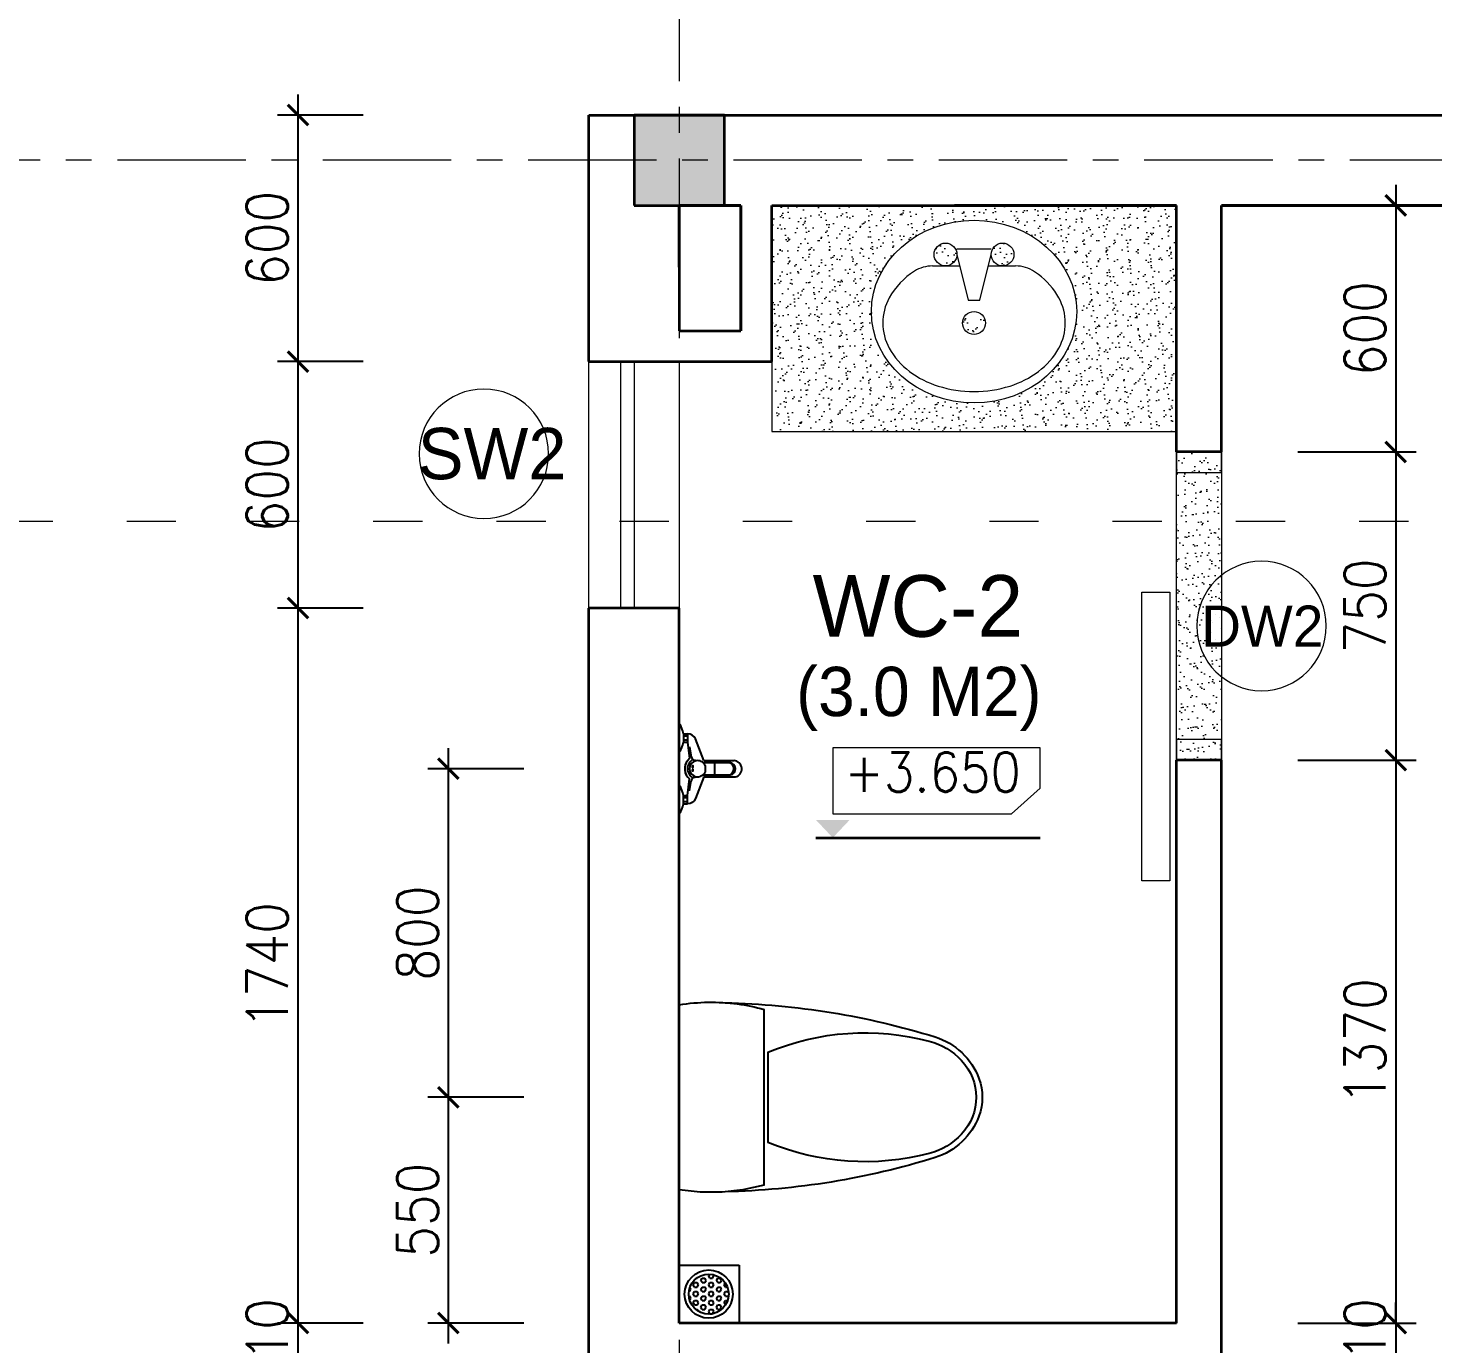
# Model space of a CAD drawing. Header units: millimetres. Extents: x -529782 to -142003, y -492574 to -273331.
# Drawn here: x -244510 to -241091, y -363692 to -360489 of the extents above; entities that cross this region are included whole.
import ezdxf

# ---------------------------------------------------------------- set-up
doc = ezdxf.new("R2010")
doc.units = ezdxf.units.MM
doc.header["$LTSCALE"] = 500
doc.header["$MEASUREMENT"] = 0
doc.header["$PDMODE"] = 3
doc.linetypes.add('ACAD_ISO03W100', pattern=[30, 12, -18])
doc.linetypes.add('CENTER', pattern=[2, 1.25, -0.25, 0.25, -0.25])
doc.layers.get('0').update_dxf_attribs({"linetype": 'CONTINUOUS', "lineweight": 13})
doc.layers.get('Defpoints').update_dxf_attribs({"color": 255, "linetype": 'CONTINUOUS', "lineweight": 13})
for name, color, linetype, lineweight in [('1.cat 30', 30, 'CONTINUOUS', 35), ('1.cot', 2, 'CONTINUOUS', 35), ('2.thay 145', 145, 'CONTINUOUS', 18), ('3.manh 08', 8, 'CONTINUOUS', 9), ('4.dim 08', 8, 'CONTINUOUS', 13), ('5.noi that 15', 15, 'CONTINUOUS', 9), ('7.tim 67', 67, 'CENTER', 9), ('8.vat lieu 08', 8, 'CONTINUOUS', 5), ('9.text \xad white', 7, 'CONTINUOUS', 15), ('CA.manh 08', 8, 'CONTINUOUS', 9), ('CA.thay 145', 145, 'CONTINUOUS', 18), ('noithat', 15, 'CONTINUOUS', 9)]:
    doc.layers.add(name, color=color, linetype=linetype, lineweight=lineweight)
doc.layers.add('Furniture', color=155, linetype='CONTINUOUS')
doc.layers.add('Interior', color=15, linetype='CONTINUOUS')
doc.styles.add('CA.JSC1', font='')
doc.styles.get("Standard").update_dxf_attribs({"font": 'txt.shx', "width": 0.9})
doc.styles.add('VnAvantH', font='')
doc.styles.get('CA.JSC1').set_extended_font_data('.VnAvantH')
doc.styles.get('VnAvantH').set_extended_font_data('.VnAvantH')
doc.dimstyles.new('CA 50', dxfattribs={"dimscale": 0, "dimtxt": 100, "dimasz": 50, "dimexe": 50, "dimexo": 0, "dimgap": 25, "dimtad": 1, "dimdec": 0, "dimzin": 0, "dimdsep": 46, "dimtxsty": 'Standard', "dimblk": 'ARCHTICK', "dimcen": 0.09, "dimdle": 50, "dimclrd": 256, "dimclre": 256, "dimclrt": 7, "dimadec": 0, "dimazin": 0, "dimtfac": 1, "dimtdec": 0, "dimtix": 1, "dimtmove": 2, "dimatfit": 3, "dimldrblk": 'DOT', "dimfxl": 1, "dimtolj": 1, "dimtzin": 0, "dimarcsym": 0})

# ---------------------------------------------------------------- blocks, each defined once
blk = doc.blocks.new('A$C748E2B85')
at = {"layer": 'Interior', "linetype": 'Continuous'}
for p, q in [((454.9078383371234, 729.4450964294374), (4.907838337123394, 729.4450964294374)), ((443.4428701847792, 523.0756696760654), (16.37280648946762, 523.0756696760654)), ((120.2002038061619, 513.6350480206311), (339.6154957935214, 513.6350480206311))]:
    blk.add_line(p, q, dxfattribs=at)
at = {"layer": 'Interior'}
for p, q in [((460.623056165874, 678.309802159667), (454.9078383371234, 729.4450964294374)), ((460.623056165874, 625.2653613947332), (460.623056165874, 678.309802159667)), ((455.0607122182846, 574.9670556634665), (460.623056165874, 625.2653613947332)), ((443.4428701847792, 523.0756696760654), (455.0607122182846, 574.9670556634665))]:
    blk.add_line(p, q, dxfattribs=at)
at = {"layer": 'Interior', "linetype": 'Continuous'}
for start, end in [(170.5376780025137, 187.7399460608841), (187.7399460608841, 195.8219819027273)]:
    blk.add_arc((470.6721695438027, 651.8177002482116), 472.1889783439482, start, end, dxfattribs=at)
at = {"layer": 'Interior'}
for centre, radius, start, end in [((1857.315027289093, 657.5956825204194), 1857.737852278393, 181.2223681000156, 197.2477400344126), ((-1397.499350614846, 657.5956825204194), 1857.737852278393, 342.7522599655873, 358.7776318999843), ((686.6743587851524, 277.5299879200757), 613.7088623028949, 157.3737438994382, 194.7785650620011), ((-226.8586591854692, 277.5299879200757), 613.7088623028949, 345.2214349379988, 22.62625610056185), ((242.327092282474, 156.1984405256808), 166.7070351506958, 197.2477400344126, 249.5476091976655), ((253.6172482296824, 163.284667480737), 165.8356054027062, 194.7785650620011, 226.85426446044), ((217.4885843843222, 156.1984405256808), 166.7070351506958, 290.4523908023345, 342.7522599655873), ((206.1984513700008, 163.284667480737), 165.8356054027062, 313.14573553956, 345.2214349379988), ((229.9078498035669, 137.9887551479042), 131.1654632825287, 226.85426446044, 313.14573553956), ((229.9078383371234, 122.8973074816167), 131.1654632825287, 249.5476091976655, 290.4523908023345)]:
    blk.add_arc(centre, radius, start, end, dxfattribs=at)
blk = doc.blocks.new('A$C1A9D127A')
at = {"layer": 'noithat', "color": 135, "linetype": 'Continuous'}
for p, q in [((49.99985728343017, 109.9998206971213), (-0.0001427165698260069, 109.9998206971213)), ((-0.0001427165698260069, 109.9998206971213), (-0.0001427165698260069, -0.000179302878677845)), ((49.99985728343017, -0.000179302878677845), (49.99985728343017, 109.9998206971213)), ((-0.0001427165698260069, -0.000179302878677845), (49.99985728343017, -0.000179302878677845))]:
    blk.add_line(p, q, dxfattribs=at)
blk = doc.blocks.new('sdfdggh')
at = {"layer": '7.tim 67', "ltscale": 0.5}
for p, q in [((110.0000000000582, 2894.499999999942), (110.0000000000582, -9823.000000000058)), ((12554.49999999994, -110), (-2632.000000000058, -110))]:
    blk.add_line(p, q, dxfattribs=at)
blk = doc.blocks.new('_ArchTick')
at = {"color": 1, "linetype": 'ByBlock', "const_width": 0.150000081}
blk.add_lwpolyline([(-0.5000002699998731, -0.5000002699998731), (0.5000002699998731, 0.5000002699998731)], dxfattribs=at)
blk = doc.blocks.new('*D436')
at = {"layer": '4.dim 08', "lineweight": -2, "transparency": 16777216}
for p, q in [((-243853.3120429614, -363640.9999999998), (-243853.3120429614, -363590.9999999998)), ((-243694.8120429614, -363640.9999999998), (-243903.3120429614, -363640.9999999998)), ((-243853.3120429614, -363750.9999999998), (-243853.3120429614, -363640.9999999998)), ((-243694.8120429614, -363750.9999999998), (-243903.3120429614, -363750.9999999998)), ((-243853.3120429614, -363750.9999999998), (-243853.3120429614, -363800.9999999998))]:
    blk.add_line(p, q, dxfattribs=at)
at = {"layer": 'Defpoints', "color": 0, "transparency": 16777216}
for p in [(-243853.3120429614, -363640.9999999998), (-243694.8120429614, -363640.9999999998), (-243694.8120429614, -363750.9999999998)]:
    blk.add_point(p, dxfattribs=at)
at = {"layer": '4.dim 08', "lineweight": -2, "transparency": 16777216, "xscale": 50, "yscale": 50, "zscale": 50}
for p, rotation in [((-243853.3120429614, -363640.9999999998), 270), ((-243853.3120429614, -363750.9999999998), 90)]:
    blk.add_blockref('_ArchTick', p, dxfattribs=dict(at, rotation=rotation))
at = {"layer": '4.dim 08', "color": 7, "transparency": 16777216, "insert": (-243928.3120429613, -363695.9999999999), "char_height": 100, "attachment_point": 5, "rotation": 90}
blk.add_mtext('\\A1;110', dxfattribs=at)
blk = doc.blocks.new('_DOT')
at = {"color": 1, "linetype": 'ByBlock'}
blk.add_line((-0.5, 0), (-1, 0), dxfattribs=at)
at = {"color": 1, "linetype": 'ByBlock', "const_width": 0.5}
blk.add_lwpolyline([(-0.25, 0, 1), (0.25, 0, 1)], format="xyb", close=True, dxfattribs=at)
blk = doc.blocks.new('*D437')
at = {"layer": '4.dim 08', "lineweight": -2, "transparency": 16777216}
for p, q in [((-243853.3120429614, -363690.9999999998), (-243853.3120429614, -361850.9999999998)), ((-243694.8120429614, -361900.9999999998), (-243903.3120429614, -361900.9999999998)), ((-243694.8120429614, -363640.9999999998), (-243903.3120429614, -363640.9999999998))]:
    blk.add_line(p, q, dxfattribs=at)
at = {"layer": 'Defpoints', "color": 0, "transparency": 16777216}
for p in [(-243853.3120429614, -361900.9999999998), (-243694.8120429614, -361900.9999999998), (-243694.8120429614, -363640.9999999998)]:
    blk.add_point(p, dxfattribs=at)
at = {"layer": '4.dim 08', "lineweight": -2, "transparency": 16777216, "xscale": 50, "yscale": 50, "zscale": 50}
for p, rotation in [((-243853.3120429614, -361900.9999999998), 90), ((-243853.3120429614, -363640.9999999998), 270)]:
    blk.add_blockref('_ArchTick', p, dxfattribs=dict(at, rotation=rotation))
at = {"layer": '4.dim 08', "color": 7, "transparency": 16777216, "insert": (-243928.3120429613, -362770.9999999999), "char_height": 100, "attachment_point": 5, "rotation": 90}
blk.add_mtext('\\A1;1740', dxfattribs=at)
blk = doc.blocks.new('*D438')
at = {"layer": '4.dim 08', "lineweight": -2, "transparency": 16777216}
for p, q in [((-243853.3120429614, -361950.9999999998), (-243853.3120429614, -361250.9999999998)), ((-243694.8120429614, -361300.9999999998), (-243903.3120429614, -361300.9999999998)), ((-243694.8120429614, -361900.9999999998), (-243903.3120429614, -361900.9999999998))]:
    blk.add_line(p, q, dxfattribs=at)
at = {"layer": 'Defpoints', "color": 0, "transparency": 16777216}
for p in [(-243853.3120429614, -361300.9999999998), (-243694.8120429614, -361300.9999999998), (-243694.8120429614, -361900.9999999998)]:
    blk.add_point(p, dxfattribs=at)
at = {"layer": '4.dim 08', "lineweight": -2, "transparency": 16777216, "xscale": 50, "yscale": 50, "zscale": 50}
for p, rotation in [((-243853.3120429614, -361300.9999999998), 90), ((-243853.3120429614, -361900.9999999998), 270)]:
    blk.add_blockref('_ArchTick', p, dxfattribs=dict(at, rotation=rotation))
at = {"layer": '4.dim 08', "color": 7, "transparency": 16777216, "insert": (-243928.3120429613, -361600.9999999999), "char_height": 100, "attachment_point": 5, "rotation": 90}
blk.add_mtext('\\A1;600', dxfattribs=at)
blk = doc.blocks.new('*D439')
at = {"layer": '4.dim 08', "lineweight": -2, "transparency": 16777216}
for p, q in [((-243853.3120429614, -361350.9999999998), (-243853.3120429614, -360650.9999999998)), ((-243694.8120429614, -360700.9999999998), (-243903.3120429614, -360700.9999999998)), ((-243694.8120429614, -361300.9999999998), (-243903.3120429614, -361300.9999999998))]:
    blk.add_line(p, q, dxfattribs=at)
at = {"layer": 'Defpoints', "color": 0, "transparency": 16777216}
for p in [(-243853.3120429614, -360700.9999999998), (-243694.8120429614, -360700.9999999998), (-243694.8120429614, -361300.9999999998)]:
    blk.add_point(p, dxfattribs=at)
at = {"layer": '4.dim 08', "lineweight": -2, "transparency": 16777216, "xscale": 50, "yscale": 50, "zscale": 50}
for p, rotation in [((-243853.3120429614, -360700.9999999998), 90), ((-243853.3120429614, -361300.9999999998), 270)]:
    blk.add_blockref('_ArchTick', p, dxfattribs=dict(at, rotation=rotation))
at = {"layer": '4.dim 08', "color": 7, "transparency": 16777216, "insert": (-243928.3120429613, -361000.9999999999), "char_height": 100, "attachment_point": 5, "rotation": 90}
blk.add_mtext('\\A1;600', dxfattribs=at)
blk = doc.blocks.new('*D440')
at = {"layer": '4.dim 08', "lineweight": -2, "transparency": 16777216}
for p, q in [((-241181, -360870.9999999999), (-241181, -361570.9999999998)), ((-241419.5, -360920.9999999999), (-241131, -360920.9999999999)), ((-241419.5, -361520.9999999998), (-241131, -361520.9999999998))]:
    blk.add_line(p, q, dxfattribs=at)
at = {"layer": 'Defpoints', "color": 0, "transparency": 16777216}
for p in [(-241419.5, -360920.9999999999), (-241419.5, -361520.9999999998), (-241181, -361520.9999999998)]:
    blk.add_point(p, dxfattribs=at)
at = {"layer": '4.dim 08', "lineweight": -2, "transparency": 16777216, "xscale": 50, "yscale": 50, "zscale": 50}
for p, rotation in [((-241181, -360920.9999999999), 90), ((-241181, -361520.9999999998), 270)]:
    blk.add_blockref('_ArchTick', p, dxfattribs=dict(at, rotation=rotation))
at = {"layer": '4.dim 08', "color": 7, "transparency": 16777216, "insert": (-241255.9999999999, -361220.9999999999), "char_height": 100, "attachment_point": 5, "rotation": 90}
blk.add_mtext('\\A1;600', dxfattribs=at)
blk = doc.blocks.new('*D441')
at = {"layer": '4.dim 08', "lineweight": -2, "transparency": 16777216}
for p, q in [((-241181, -361470.9999999998), (-241181, -362320.9999999998)), ((-241419.5, -361520.9999999998), (-241131, -361520.9999999998)), ((-241419.5, -362270.9999999998), (-241131, -362270.9999999998))]:
    blk.add_line(p, q, dxfattribs=at)
at = {"layer": 'Defpoints', "color": 0, "transparency": 16777216}
for p in [(-241419.5, -361520.9999999998), (-241419.5, -362270.9999999998), (-241181, -362270.9999999998)]:
    blk.add_point(p, dxfattribs=at)
at = {"layer": '4.dim 08', "lineweight": -2, "transparency": 16777216, "xscale": 50, "yscale": 50, "zscale": 50}
for p, rotation in [((-241181, -361520.9999999998), 90), ((-241181, -362270.9999999998), 270)]:
    blk.add_blockref('_ArchTick', p, dxfattribs=dict(at, rotation=rotation))
at = {"layer": '4.dim 08', "color": 7, "transparency": 16777216, "insert": (-241255.9999999999, -361895.9999999998), "char_height": 100, "attachment_point": 5, "rotation": 90}
blk.add_mtext('\\A1;750', dxfattribs=at)
blk = doc.blocks.new('*D442')
at = {"layer": '4.dim 08', "lineweight": -2, "transparency": 16777216}
for p, q in [((-241181, -362220.9999999998), (-241181, -363690.9999999998)), ((-241419.5, -362270.9999999998), (-241131, -362270.9999999998)), ((-241419.5, -363640.9999999998), (-241131, -363640.9999999998))]:
    blk.add_line(p, q, dxfattribs=at)
at = {"layer": 'Defpoints', "color": 0, "transparency": 16777216}
for p in [(-241419.5, -362270.9999999998), (-241419.5, -363640.9999999998), (-241181, -363640.9999999998)]:
    blk.add_point(p, dxfattribs=at)
at = {"layer": '4.dim 08', "lineweight": -2, "transparency": 16777216, "xscale": 50, "yscale": 50, "zscale": 50}
for p, rotation in [((-241181, -362270.9999999998), 90), ((-241181, -363640.9999999998), 270)]:
    blk.add_blockref('_ArchTick', p, dxfattribs=dict(at, rotation=rotation))
at = {"layer": '4.dim 08', "color": 7, "transparency": 16777216, "insert": (-241255.9999999999, -362955.9999999999), "char_height": 100, "attachment_point": 5, "rotation": 90}
blk.add_mtext('\\A1;1370', dxfattribs=at)
blk = doc.blocks.new('*D443')
at = {"layer": '4.dim 08', "lineweight": -2, "transparency": 16777216}
for p, q in [((-241181, -363640.9999999998), (-241181, -363590.9999999998)), ((-241419.5, -363640.9999999998), (-241131, -363640.9999999998)), ((-241181, -363640.9999999998), (-241181, -363750.9999999998)), ((-241419.5, -363750.9999999998), (-241131, -363750.9999999998)), ((-241181, -363750.9999999998), (-241181, -363800.9999999998))]:
    blk.add_line(p, q, dxfattribs=at)
at = {"layer": 'Defpoints', "color": 0, "transparency": 16777216}
for p in [(-241419.5, -363640.9999999998), (-241419.5, -363750.9999999998), (-241181, -363750.9999999998)]:
    blk.add_point(p, dxfattribs=at)
at = {"layer": '4.dim 08', "lineweight": -2, "transparency": 16777216, "xscale": 50, "yscale": 50, "zscale": 50}
for p, rotation in [((-241181, -363640.9999999998), 270), ((-241181, -363750.9999999998), 90)]:
    blk.add_blockref('_ArchTick', p, dxfattribs=dict(at, rotation=rotation))
at = {"layer": '4.dim 08', "color": 7, "transparency": 16777216, "insert": (-241255.9999999999, -363695.9999999999), "char_height": 100, "attachment_point": 5, "rotation": 90}
blk.add_mtext('\\A1;110', dxfattribs=at)
blk = doc.blocks.new('A$C4F894D79')
at = {"layer": 'noithat'}
for p, q in [((242.2402637004852, 435.7401064969599), (339.1364504694939, 435.7401064969599)), ((242.2402637004852, 419.5907420367002), (274.5389926210046, 290.3958263471723)), ((306.8377215415239, 290.3958263471723), (339.1364504694939, 419.5907420367002)), ((173.4940664246678, 387.2920131161809), (250.3149459287524, 387.2920131161809)), ((331.0617682337761, 387.2920131161809), (408.1046692058444, 387.2920131161809)), ((274.5389926210046, 290.3958263471723), (306.8377215415239, 290.3958263471723))]:
    blk.add_line(p, q, dxfattribs=at)
for centre in [(209.9415347799659, 419.5907420367002), (371.4351793900132, 419.5907420367002), (290.6883570849895, 225.7983685024083)]:
    blk.add_circle(centre, 32.29872892255662, dxfattribs=at)
for centre, radius, start, end in [((232.9384881556034, 196.217803709209), 208.265595459182, 122.2598079683541, 151.0887989992334), ((173.4940664246678, 290.3958263471723), 96.89618676766986, 90, 122.2598079683541), ((408.1046692058444, 290.3958263471723), 96.89618676766986, 56.09549007639636, 90), ((313.5024673640728, 149.6368352472782), 266.4918060370317, 53.13010218340126, 56.09549007639636), ((348.4382260069251, 196.217803709209), 208.265595459182, 28.91120100076662, 53.13010218340126), ((179.3781519606709, 225.7983685024083), 147.0796262590559, 151.0887989992334, 180), ((401.9985622018576, 225.7983685024083), 147.0796262590559, 0, 28.91120100076662), ((179.3781519606709, 225.7983685024083), 147.0796262590559, 180, 208.9112010007666), ((401.9985622018576, 225.7983685024083), 147.0796262590559, 331.0887989992334, 0), ((232.9384881556034, 255.3789332956076), 208.265595459182, 208.9112010007666, 233.1301021834012), ((348.4382260069251, 255.3789332956076), 208.265595459182, 306.8698978165987, 331.0887989992334), ((267.8742468059063, 301.9599017575383), 266.4918060370317, 233.1301021834012, 252.742060996397), ((313.5024673640728, 301.9599017575383), 266.4918060370317, 287.257939003603, 306.8698978165987), ((290.6883570849895, 375.3974571116269), 343.3914621439997, 252.742060996397, 270), ((290.6883570849895, 375.3974571116269), 343.3914621439997, 270, 287.257939003603)]:
    blk.add_arc(centre, radius, start, end, dxfattribs=at)
blk.add_ellipse((290.6883570849895, 258.0971533693373), major_axis=(-290.6885603030169, 5.339685868958306e-14), ratio=0.888888696429528, dxfattribs=at)
blk = doc.blocks.new('*D604')
at = {"layer": '4.dim 08', "lineweight": -2, "transparency": 16777216}
for p, q in [((-243487.3248451026, -363690.9999999998), (-243487.3248451026, -363041.4999999998)), ((-243303.7371116704, -363091.4999999998), (-243537.3248451026, -363091.4999999998)), ((-243303.7371116704, -363640.9999999998), (-243537.3248451026, -363640.9999999998))]:
    blk.add_line(p, q, dxfattribs=at)
at = {"layer": 'Defpoints', "color": 0, "transparency": 16777216}
for p in [(-243487.3248451026, -363091.4999999998), (-243303.7371116704, -363091.4999999998), (-243303.7371116704, -363640.9999999998)]:
    blk.add_point(p, dxfattribs=at)
at = {"layer": '4.dim 08', "lineweight": -2, "transparency": 16777216, "xscale": 50, "yscale": 50, "zscale": 50}
for p, rotation in [((-243487.3248451026, -363091.4999999998), 90), ((-243487.3248451026, -363640.9999999998), 270)]:
    blk.add_blockref('_ArchTick', p, dxfattribs=dict(at, rotation=rotation))
at = {"layer": '4.dim 08', "color": 7, "transparency": 16777216, "insert": (-243562.3248451026, -363366.2499999999), "char_height": 100, "attachment_point": 5, "rotation": 90}
blk.add_mtext('\\A1;550', dxfattribs=at)
blk = doc.blocks.new('A$C6AE226AE')
at = {"layer": 'Furniture'}
for p, q in [((1.615978544577956e-05, 140.9872102633672), (145.975153458261, 140.9872102633672)), ((1.615978544577956e-05, -1.302789314649999e-06), (1.615978544577956e-05, 140.9872102633672)), ((145.975153458261, 140.9872102633672), (145.975153458261, -1.302789314649999e-06)), ((42.09876542781421, 109.1411869896874), (43.42075988043507, 109.1411869896874)), ((43.42075851532718, 109.1411847465019), (44.36195536423838, 110.7713855087413)), ((52.79575851765912, 103.7285259715031), (55.92075851765912, 109.1411847451559)), ((55.9207611428792, 98.31586713990873), (52.7957611428792, 103.7285259135615)), ((55.92075988043507, 109.1411869896874), (62.17075988043507, 109.1411869896874)), ((65.29576114521115, 103.7285259149076), (62.17076114521115, 109.1411846885603)), ((62.17075851999471, 98.3158671965025), (65.2957585199947, 103.7285259701553)), ((71.5457585199947, 114.5538435174608), (74.15947862416215, 119.0809395346432)), ((74.67076114754309, 109.1411846899073), (71.54576114754309, 114.55384346356)), ((74.67075988043507, 109.1411869896874), (80.92075988043507, 109.1411869896874)), ((80.92075852232665, 109.1411847424611), (84.04575852232665, 114.5538435161138)), ((84.04576114987867, 114.5538434649079), (82.04330597353692, 118.0221975702098)), ((90.2957585246586, 103.7285259674609), (93.4207585246586, 109.1411847411136)), ((93.42076114987867, 98.31586714394962), (90.29576114987867, 103.7285259176024)), ((93.42075988043507, 109.1411869896874), (99.67075988043507, 109.1411869896874)), ((102.7957611522106, 103.7285259189498), (99.67076115221062, 109.1411846926026)), ((99.67075852699782, 98.3158671924607), (102.7957585269978, 103.7285259661135)), ((23.3981182137577, 76.66523433968723), (24.67075988043507, 76.66523433968723)), ((24.67075851532718, 76.66523210458536), (27.79575851532718, 82.07789087823812)), ((27.79576113587609, 82.07789081490637), (25.53731545888877, 85.98963347357949)), ((34.04575851532718, 92.90320842554365), (37.17075851532718, 98.31586719919642)), ((37.17076113821167, 87.49054958990791), (34.04576113821167, 92.90320836356068)), ((34.04575851765912, 71.25257332958654), (37.17075851765912, 76.6652321032393)), ((37.17076113587609, 65.83991449394807), (34.04576113587609, 71.25257326760084)), ((37.17075988043507, 98.31586943968796), (43.42075988043507, 98.31586943968796)), ((37.17075988043507, 87.4905518896885), (43.42075988043507, 87.4905518896885)), ((37.17075988043507, 76.66523433968723), (43.42075988043507, 76.66523433968723)), ((46.54576114054362, 92.90320836490855), (43.42076114054362, 98.31586713856132)), ((43.42075851765912, 87.49054965054484), (46.54575851765912, 92.9032084241976)), ((46.54576113821167, 71.25257326894962), (43.42076113821167, 76.66523204260238)), ((43.42075851999471, 65.8399145545859), (46.54575851999471, 71.25257332823867)), ((52.79575851999471, 82.0778908755442), (55.92075851999471, 87.49054964919696)), ((55.92076114054362, 76.66523204395025), (52.79576114054362, 82.07789081760302)), ((55.92075988043507, 98.31586943968796), (62.17075988043507, 98.31586943968796)), ((55.92075988043507, 87.4905518896885), (62.17075988043507, 87.4905518896885)), ((55.92075988043507, 76.66523433968723), (62.17075988043507, 76.66523433968723)), ((65.2957611428792, 82.07789081895044), (62.1707611428792, 87.4905495926032)), ((62.17075852232665, 76.66523210054447), (65.29575852232665, 82.07789087419724)), ((71.54575852232665, 92.90320842150277), (74.67075852232665, 98.31586719515553)), ((74.67076114521115, 87.49054959394925), (71.54576114521115, 92.90320836760202)), ((71.5457585246586, 71.25257332554429), (74.6707585246586, 76.66523209919706)), ((74.6707611428792, 65.83991449799214), (71.5457611428792, 71.2525732716449)), ((74.67075988043507, 98.31586943968796), (80.92075988043507, 98.31586943968796)), ((74.67075988043507, 87.4905518896885), (80.92075988043507, 87.4905518896885)), ((74.67075988043507, 76.66523433968723), (80.92075988043507, 76.66523433968723)), ((84.04576114754309, 92.90320836894898), (80.92076114754309, 98.31586714260175)), ((80.9207585246586, 87.49054964650259), (84.0457585246586, 92.90320842015535)), ((84.04576114521115, 71.25257327299096), (80.92076114521115, 76.66523204664372)), ((80.92075852699782, 65.83991455054411), (84.04575852699782, 71.25257332419687)), ((90.29575852699782, 82.0778908715024), (93.42075852699782, 87.49054964515517)), ((93.42076114754309, 76.66523204799068), (90.29576114754309, 82.07789082164345)), ((93.42075988043507, 98.31586943968796), (99.67075988043507, 98.31586943968796)), ((93.42075988043507, 87.4905518896885), (99.67075988043507, 87.4905518896885)), ((93.42075988043507, 76.66523433968723), (99.67075988043507, 76.66523433968723)), ((102.7957611498787, 82.07789082299132), (99.67076114987867, 87.49054959664409)), ((99.67075852932612, 76.66523209650359), (102.7957585293261, 82.07789087015635)), ((109.0457585293261, 92.90320841746188), (111.8901073950983, 97.82976516742883)), ((112.1707611522106, 87.4905495979915), (109.0457611522106, 92.90320837164427)), ((109.0457585316617, 71.2525733215025), (112.1707585316617, 76.66523209515526)), ((112.1707611498787, 65.83991450203303), (109.0457611498787, 71.25257327568579)), ((112.1707598804351, 87.4905518896885), (117.2287820203601, 87.4905518896885)), ((112.1707598804351, 76.66523433968723), (118.4207598804351, 76.66523433968723)), ((120.1930389306581, 73.59555689329136), (118.4207611522106, 76.66523205068597)), ((118.4207585339936, 65.83991454650277), (120.2694843120116, 69.04200152329076)), ((23.23027777109382, 65.83991678968778), (24.67075988043507, 65.83991678968778)), ((27.79576113354415, 60.42725571894925), (24.67076113354415, 65.83991449260202)), ((25.22604842218789, 55.97638733620079), (27.79575851765912, 60.42725578228101)), ((34.04575851999471, 49.60193823362761), (37.17075851999471, 55.01459700728037)), ((37.17076113354415, 44.18927939799096), (34.04576113354415, 49.60193817164372)), ((37.17075988043507, 65.83991678968778), (43.42075988043507, 65.83991678968778)), ((37.17075988043507, 55.01459923968832), (43.42075988043507, 55.01459923968832)), ((37.17075988043507, 44.18928168968887), (43.42075988043507, 44.18928168968887)), ((46.54576113587609, 49.60193817298978), (43.42076113587609, 55.01459694664254)), ((43.42075852232665, 44.18927945862788), (46.54575852232665, 49.60193823228065)), ((52.79575852232665, 60.42725577958618), (55.92075852232665, 65.83991455323894)), ((55.92076113821167, 55.01459694799132), (52.79576113821167, 60.42725572164409)), ((52.79575852465859, 38.7766206836277), (55.92075852465859, 44.18927945728046)), ((55.92076113587609, 33.36396185203148), (52.79576113587609, 38.77662062568425)), ((55.92075988043507, 65.83991678968778), (62.17075988043507, 65.83991678968778)), ((55.92075988043507, 55.01459923968832), (62.17075988043507, 55.01459923968832)), ((55.92075988043507, 44.18928168968887), (62.17075988043507, 44.18928168968887)), ((65.29576114054362, 60.42725572299196), (62.17076114054362, 65.83991449664472)), ((62.17075852465859, 55.01459700458599), (65.2957585246586, 60.42725577823876)), ((65.29576113821167, 38.77662062703303), (62.17076113821167, 44.18927940068579)), ((62.17075852699782, 33.36396190862752), (65.29575852699782, 38.77662068228028)), ((71.54575852699782, 49.60193822958581), (74.67075852699782, 55.01459700323858)), ((74.67076114054362, 44.18927940203366), (71.54576114054362, 49.60193817568643)), ((74.67075988043507, 65.83991678968778), (80.92075988043507, 65.83991678968778)), ((74.67075988043507, 55.01459923968832), (80.92075988043507, 55.01459923968832)), ((74.67075988043507, 44.18928168968887), (80.92075988043507, 44.18928168968887)), ((84.0457611428792, 49.60193817703384), (80.9207611428792, 55.01459695068661)), ((80.92075852932612, 44.18927945458699), (84.04575852932612, 49.60193822823976)), ((90.29575852932612, 60.42725577554529), (93.42075852932612, 65.83991454919806)), ((93.42076114521115, 55.01459695203266), (90.29576114521115, 60.42725572568543)), ((90.2957585316617, 38.7766206795859), (93.4207585316617, 44.18927945323867)), ((93.4207611428792, 33.36396185607555), (90.2957611428792, 38.77662062972831)), ((93.42075988043507, 65.83991678968778), (99.67075988043507, 65.83991678968778)), ((93.42075988043507, 55.01459923968832), (99.67075988043507, 55.01459923968832)), ((93.42075988043507, 44.18928168968887), (99.67075988043507, 44.18928168968887)), ((102.7957611475431, 60.42725572703239), (99.67076114754309, 65.83991450068515)), ((99.6707585316617, 55.0145970005442), (102.7957585316617, 60.42725577419696)), ((102.7957611452111, 38.77662063107437), (99.67076114521115, 44.18927940472713)), ((99.67075853399365, 33.36396190458618), (102.7957585339936, 38.77662067823894)), ((109.0457585339936, 49.60193822554447), (112.1707585339936, 55.01459699919724)), ((112.1707611475431, 44.18927940607409), (109.0457611475431, 49.60193817972686)), ((112.1707598804351, 65.83991678968778), (118.4207598804351, 65.83991678968778)), ((112.1707598804351, 55.01459923968832), (117.7596429592559, 55.01459923968832)), ((112.1707598804351, 44.18928168968887), (112.5594892210393, 44.18928168968887)), ((40.23575319396332, 33.3639641396876), (43.42075988043507, 33.3639641396876)), ((45.75098978014285, 29.32788744152094), (43.42076113354415, 33.36396185068543)), ((55.92075988043507, 33.3639641396876), (62.17075988043507, 33.3639641396876)), ((71.54575852932612, 27.9513031336287), (74.67075852932612, 33.36396190728146)), ((74.67076113821167, 22.53864430607473), (71.54576113821167, 27.9513030797275)), ((74.67075988043507, 33.3639641396876), (80.92075988043507, 33.3639641396876)), ((74.67075988043507, 22.53864658968814), (79.74245503910424, 22.53864658968814)), ((84.04576114054362, 27.95130308107537), (80.92076114054362, 33.36396185472813)), ((81.05990575484611, 22.77965441891502), (84.0457585316617, 27.95130313228037)), ((93.42075988043507, 33.3639641396876), (99.67075988043507, 33.3639641396876)), ((145.975153458261, -1.302789314649999e-06), (1.615978544577956e-05, -1.302789314649999e-06))]:
    blk.add_line(p, q, dxfattribs=at)
for radius in [58.63567904508899, 48.64260077431322]:
    blk.add_circle((71.64883454011579, 70.5031742878491), radius, dxfattribs=at)
blk = doc.blocks.new('A$C74453D6C')
at = {"layer": 'Furniture'}
for p, q in [((90.00004055414684, 59.99998792131373), (90.00004055414684, 133.3727891468952)), ((95.00004055414684, 57.55009246669215), (95.00004055413956, 122.520982168644)), ((125.0000405541468, 57.55009246669943), (125.0000405541468, 124.236653910637)), ((130.0000405541468, 59.99998792131373), (130.0000405541468, 136.5645039243973)), ((95.11470012660357, 86.01529364433372), (125.122548461306, 86.01529364433372)), ((101.9408958789099, 62.71628759763553), (118.0591852293765, 62.71628759763553)), ((25.00004055414684, 19.99998792131373), (45.00004055414684, 19.99998792131373)), ((25.00004055414684, 9.999987921313732), (25.00004055414684, 19.99998792131373)), ((25.00004055414684, 9.999987921313732), (45.00004055414684, 9.999987921313732)), ((30.00004055414684, 9.999987921313732), (30.00004055414684, 19.99998792131373)), ((40.00004055414684, 9.999987921321008), (40.00004055415411, 19.99998792131373)), ((45.00004055415411, 19.99998792131373), (85.2706697194335, 25.17879571032245)), ((45.00004055414684, 9.999987921313732), (45.00004055415411, 19.99998792131373)), ((175.0000405541396, 19.99998792131373), (134.7294113888602, 25.17879571032245)), ((195.0000405541468, 19.99998792131373), (175.0000405541468, 19.99998792131373)), ((175.0000405541468, 9.999987921313732), (175.0000405541396, 19.99998792131373)), ((195.0000405541468, 9.999987921313732), (175.0000405541468, 9.999987921313732)), ((180.0000405541468, 9.999987921321008), (180.0000405541396, 19.99998792131373)), ((190.0000405541468, 9.999987921313732), (190.0000405541468, 19.99998792131373)), ((195.0000405541468, 9.999987921313732), (195.0000405541468, 19.99998792131373)), ((4.055413592141122e-05, -1.207867899211124e-05), (220.0000405541359, -1.207867899211124e-05))]:
    blk.add_line(p, q, dxfattribs=at)
for points in [[(90.00004055414684, 59.99998792131373), (37.30134187035947, 39.29688557474583, 0.3252642360319261), (25.00004055414684, 19.99998792131373, -1.548050645562933)], [(56.5251327026017, 25.24673331608938), (76.8877200070965, 28.10110671093571, 0.2006331427512579), (88.31913278787033, 34.88027260484523), (90.10549242389607, 43.08674152079038)], [(163.474948405692, 25.24673331608938), (143.1123611011972, 28.10110671093571, -0.2006331427512579), (131.6809483204233, 34.88027260484523), (129.8945886843976, 43.08674152079038)], [(130.0000405541468, 59.99998792131373), (182.6987392379342, 39.29688557474583, -0.3252642360319261), (195.0000405541468, 19.99998792131373, 1.548050645562933)]]:
    blk.add_lwpolyline(points, format="xyb", dxfattribs=at)
for points in [[(102.6087625633481, 31.31236402360082), (105.8239188685511, 31.31236402360082), (105.8239188685511, 34.16673741844716), (102.6087625633481, 34.16673741844716)], [(111.8968763975972, 31.31236402360082), (115.1120327028002, 31.31236402360082), (115.1120327028002, 34.16673741844716), (111.8968763975972, 34.16673741844716)]]:
    blk.add_lwpolyline(points, close=True, dxfattribs=at)
for centre, radius, start, end in [((110.2635287735393, 131.6664940844057), 20.33520094954251, 13.93751671155681, 175.1867409463144), ((110.1156574555644, 121.3571568103944), 15.1603550016278, 10.94904892019507, 175.5972039167274), ((110.443214400846, 115.6295411371539), 16.91104899025838, 30.59483760564591, 155.9514152310126), ((110.0000405541359, 44.64304854050715), 19.78867814970727, 114.0328522402732, 65.96714775972676), ((33.30998220064066, -47.02486619494448), 57.62715607375797, 98.29106195623102, 125.3117570166111), ((36.69009890763118, -47.02486619494448), 57.62715607375797, 54.68824298338892, 81.70893804376897), ((110.0000405541359, 44.27243831817032), 31.24274267596707, 217.6718688675373, 309.0224938748531), ((110.0000405541359, 44.64304854050715), 24.78867814970727, 205.4382988911245, 334.561701109831), ((110.0000405541359, 44.27243831817032), 31.24274267596707, 230.977506125147, 322.3281311324627), ((183.3099822006407, -47.02486619494448), 57.62715607375797, 98.29106195623102, 125.3117570166111), ((186.6900989076312, -47.02486619494448), 57.62715607375797, 54.68824298338892, 81.70893804376897)]:
    blk.add_arc(centre, radius, start, end, dxfattribs=at)
blk = doc.blocks.new('*D605')
at = {"layer": '4.dim 08', "lineweight": -2, "transparency": 16777216}
for p, q in [((-243487.3248451026, -363141.4999999998), (-243487.3248451026, -362241.9999999998)), ((-243303.7371116704, -362291.9999999998), (-243537.3248451026, -362291.9999999998)), ((-243303.7371116704, -363091.4999999998), (-243537.3248451026, -363091.4999999998))]:
    blk.add_line(p, q, dxfattribs=at)
at = {"layer": 'Defpoints', "color": 0, "transparency": 16777216}
for p in [(-243487.3248451026, -362291.9999999998), (-243303.7371116704, -362291.9999999998), (-243303.7371116704, -363091.4999999998)]:
    blk.add_point(p, dxfattribs=at)
at = {"layer": '4.dim 08', "lineweight": -2, "transparency": 16777216, "xscale": 50, "yscale": 50, "zscale": 50}
for p, rotation in [((-243487.3248451026, -362291.9999999998), 90), ((-243487.3248451026, -363091.4999999998), 270)]:
    blk.add_blockref('_ArchTick', p, dxfattribs=dict(at, rotation=rotation))
at = {"layer": '4.dim 08', "color": 7, "transparency": 16777216, "insert": (-243562.3248451026, -362691.7499999999), "char_height": 100, "attachment_point": 5, "rotation": 90}
blk.add_mtext('\\A1;800', dxfattribs=at)
blk = doc.blocks.new('ki hieu cost')
at = {"layer": '1.cat 30'}
blk.add_line((-119312.6479903211, -196389.5266377838), (-118175.9534743076, -196389.5266377837), dxfattribs=at)
at = {"layer": '3.manh 08'}
blk.add_lwpolyline([(-119227.225577535, -195933.8747298737), (-119227.225577535, -196268.1983629046), (-118320.4604987512, -196268.1983629046), (-118175.9534743076, -196138.8011558482), (-118175.9534743076, -195933.8747298737)], close=True, dxfattribs=at)
blk.add_solid([(-119312.6479903211, -196299.0221607631), (-119141.803164749, -196299.0221607631), (-119227.225577535, -196389.5266377839)], dxfattribs=at)

msp = doc.modelspace()

# ---------------------------------------------------------------- hatches: boundary and pattern name
at = {"layer": '1.cot'}
msp.add_hatch(color=256, dxfattribs=at).paths.add_polyline_path([(-242815.135812065, -360700.9999999998), (-243035.135812065, -360700.9999999998), (-243035.135812065, -360920.9999999998), (-242815.135812065, -360920.9999999998)])
at = {"layer": '8.vat lieu 08'}
h = msp.add_hatch(dxfattribs=at)
h.set_pattern_fill('AR-SAND', color=256, scale=20, angle=90, style=0)
h.set_pattern_definition([(127.5, (0, 0), (-38.53647538026317, -1.259867162192161), [0, -30.4, 0, -34, 0, -32.5]), (97.50000000000001, (0, 0), (-56.4429213045948, 35.39553410535454), [0, -16.4, 0, -27.4, 0, -10.5]), (57.49999999999999, (-1.506315562951245e-15, -24.6), (-0.1131810707392861, 62.2828372350299), [0, -10, 0, -36, 0, -47]), (47.5, (-1.506315562951245e-15, -24.6), (-17.55351129868498, 60.12253209144586), [0, -5, 0, -23.6, 0, -27])])
h.paths.add_polyline_path([(-241715.135812065, -360920.9999999998), (-242700.135812065, -360920.9999999998), (-242700.135812065, -361470.9999999998), (-241715.135812065, -361470.9999999998)])
edge = h.paths.add_edge_path(flags=16)
edge.add_ellipse((-242207.635812065, -361179.3897754198), major_axis=(-250.0000000168511, 3.234954856620347e-12), ratio=0.8888886964294748, start_angle=0, end_angle=360)
h.paths.add_polyline_path([(-242050.6331710558, -361325.1178100427, -0.08572206654637099), (-242120.1253081986, -361360.570948576, -0.07535103017401021), (-242207.635812065, -361373.8342679906, -0.0753510301739036), (-242295.1463159313, -361360.570948576, -0.08572204535441781), (-242364.6384376368, -361325.1178216034, -0.000461484989859343), (-242364.9029444854, -361324.9194412834, 0.08584387585893943), (-242295.3561822627, -361360.5057515033, 0.07553812096035509), (-242207.635812065, -361373.8342679906, 0.07553812058879594), (-242119.9154422841, -361360.5057516329, 0.08584385471366865), (-242050.36869538, -361324.9194531027, -0.0004614306025190537)], flags=0)
h.paths.add_polyline_path([(-242050.3686952674, -361089.4157496083, 0.0003606121872104157), (-242050.6331711684, -361089.2173924994, -0.0004614309953658721)], flags=0)
h.paths.add_polyline_path([(-242060.1704142776, -361082.4480140223, 0.1490250675690551), (-242106.6546176156, -361068.2787124141), (-242172.9135898407, -361068.2787124141), (-242193.7469231792, -361151.6120457541), (-242221.5247009572, -361151.6120457542), (-242242.3580342911, -361068.2787124141), (-242308.4260620717, -361068.2787124141, 0.1340839105686908), (-242350.7805274513, -361079.8447571903, -0.1340839105682464), (-242308.4260620718, -361068.2787124141), (-242277.080256513, -361068.2787124141, -0.4142135623548981), (-242304.8580342926, -361040.5009346362, -1), (-242249.3024787334, -361040.5009346431), (-242221.5247009572, -361151.6120457541), (-242193.7469231793, -361151.6120457542), (-242165.9691453968, -361040.5009346431, -1), (-242110.4135898375, -361040.5009346362, -0.4142135623548981), (-242138.1913676171, -361068.2787124141), (-242106.6546176156, -361068.2787124141, -0.1490250675690551)], flags=0)
h.paths.add_polyline_path([(-242235.4135898447, -361207.1676013132, -1), (-242179.8580342854, -361207.1676013132, -1)], flags=0)
h = msp.add_hatch(dxfattribs=at)
h.set_pattern_fill('AR-SAND', color=256, scale=20, style=0)
h.set_pattern_definition([(37.50000000000001, (0, -50), (-1.259867162192163, 38.53647538026317), [0, -30.4, 0, -34, 0, -32.5]), (7.499999999999999, (0, -50), (35.39553410535454, 56.4429213045948), [0, -16.4, 0, -27.4, 0, -10.5]), (327.5, (-24.6, -50), (62.2828372350299, 0.11318107073929), [0, -10, 0, -36, 0, -47]), (317.5, (-24.6, -50), (60.12253209144586, 17.55351129868498), [0, -5, 0, -23.6, 0, -27])])
h.paths.add_polyline_path([(-241605.1358120434, -361520.9999999998), (-241715.1358120434, -361520.9999999998), (-241715.1358120448, -361570.9999999998), (-241605.1358120449, -361570.9999999998)])
h.paths.add_polyline_path([(-241605.1358120448, -361570.9999999998), (-241715.1358120448, -361570.9999999998), (-241715.1358120636, -362220.9999999998), (-241605.1358120636, -362220.9999999998)])
h.paths.add_polyline_path([(-241605.1358120636, -362220.9999999998), (-241715.1358120636, -362220.9999999998), (-241715.135812065, -362270.9999999998), (-241605.135812065, -362270.9999999998)])

# ---------------------------------------------------------------- linework, layer by layer
at = {"layer": '1.cat 30'}
for p, q in [((-243145.135812065, -361300.9999999998), (-243145.135812065, -360700.9999999998)), ((-243145.135812065, -360700.9999999998), (-238135.135812065, -360700.9999999998)), ((-243035.135812065, -360700.9999999998), (-238135.135812065, -360700.9999999998)), ((-242925.135812065, -361070.9999999998), (-242925.135812065, -360920.9999999998)), ((-242775.135812065, -360920.9999999998), (-242925.135812065, -360920.9999999998)), ((-242925.135812065, -360920.9999999998), (-242925.135812065, -361225.9999999998)), ((-242775.135812065, -360920.9999999998), (-242925.135812065, -360920.9999999998)), ((-242815.135812065, -360920.9999999998), (-242775.1358120651, -360920.9999999998)), ((-242775.135812065, -360920.9999999998), (-242815.135812065, -360920.9999999998)), ((-242775.135812065, -361225.9999999998), (-242775.135812065, -360920.9999999998)), ((-242775.135812065, -360920.9999999998), (-242775.135812065, -361225.9999999998)), ((-242700.135812065, -361300.9999999998), (-242700.135812065, -360920.9999999998)), ((-242700.135812065, -360920.9999999999), (-241715.135812065, -360920.9999999998)), ((-241715.135812065, -360920.9999999998), (-242255.135812065, -360920.9999999998)), ((-241715.1358120434, -361520.9999999998), (-241715.135812065, -360920.9999999998)), ((-241605.1358120434, -361520.9999999998), (-241605.135812065, -360920.9999999998)), ((-241605.1358120652, -360920.9999999999), (-238025.135812065, -360920.9999999999)), ((-238025.135812065, -360920.9999999998), (-241605.135812065, -360920.9999999998)), ((-242925.135812065, -361225.9999999998), (-242775.135812065, -361225.9999999998)), ((-243145.135812065, -361300.9999999998), (-242700.135812065, -361300.9999999998)), ((-241605.1358120434, -361520.9999999998), (-241715.1358120434, -361520.9999999998)), ((-243145.1358120651, -363860.9999999998), (-243145.135812065, -361900.9999999998)), ((-242925.135812065, -361900.9999999998), (-243145.135812065, -361900.9999999998)), ((-242925.135812065, -363640.9999999998), (-242925.135812065, -361900.9999999998)), ((-241715.135812065, -363640.9999999999), (-241715.135812065, -362270.9999999998)), ((-241605.135812065, -362270.9999999998), (-241715.135812065, -362270.9999999998)), ((-241605.135812065, -363860.9999999999), (-241605.135812065, -362270.9999999998)), ((-241715.135812065, -363640.9999999998), (-242925.135812065, -363640.9999999998)), ((-242815.1358120651, -363640.9999999998), (-242925.135812065, -363640.9999999998))]:
    msp.add_line(p, q, dxfattribs=at)
at = {"layer": '1.cot'}
msp.add_lwpolyline([(-243035.135812065, -360920.9999999998), (-242815.135812065, -360920.9999999998), (-242815.135812065, -360700.9999999998), (-243035.135812065, -360700.9999999998)], close=True, dxfattribs=at)
at = {"layer": '2.thay 145', "color": 1, "linetype": 'ACAD_ISO03W100', "ltscale": 0.02}
msp.add_lwpolyline([(-245770.3600129168, -361689.1468430932), (-236750.0210327781, -361689.1468430932), (-236750.0210327781, -362663.9849176791), (-230154.2213521809, -362663.9849176791)], dxfattribs=at)
at = {"layer": '3.manh 08'}
for points in [[(-243243.3338778199, -361525.4027031164, -3898660.642287513), (-243243.3338778198, -361525.4025415225, 1.154242490888426e-06), (-243243.3338778196, -361525.4026223194, 1.154242490888426e-06)], [(-241350.1892589069, -361944.5407441358, -3898660.642287513), (-241350.1892589068, -361944.5405825418, 1.154242490888426e-06), (-241350.1892589066, -361944.5406633388, 1.154242490888426e-06)]]:
    msp.add_lwpolyline(points, format="xyb", dxfattribs=at)
at = {"layer": '8.vat lieu 08', "color": 250}
msp.add_lwpolyline([(-243067.1358120652, -361300.9999999998), (-243035.135812065, -361300.9999999998), (-243035.135812065, -361900.9999999998), (-243067.1358120652, -361900.9999999998)], close=True, dxfattribs=at)
at = {"layer": 'CA.manh 08', "color": 250}
msp.add_lwpolyline([(-241715.1358120434, -361520.9999999998), (-241605.1358120434, -361520.9999999998), (-241605.135812065, -362270.9999999998), (-241715.135812065, -362270.9999999998)], close=True, dxfattribs=at)
at = {"layer": 'CA.thay 145'}
for points in [[(-241715.135812065, -361470.9999999998), (-241715.135812065, -360920.9999999998), (-242700.135812065, -360920.9999999998), (-242700.135812065, -361470.9999999998)], [(-243145.135812065, -361300.9999999998), (-242925.135812065, -361300.9999999998), (-242925.135812065, -361900.9999999998), (-243145.135812065, -361900.9999999998)]]:
    msp.add_lwpolyline(points, close=True, dxfattribs=at)
at = {"layer": 'noithat'}
msp.add_lwpolyline([(-241730.6358120652, -362564.4999999999), (-241799.1358120652, -362564.4999999999), (-241799.1358120652, -361861.9999999999), (-241730.6358120652, -361861.9999999999)], close=True, dxfattribs=at)

# ---------------------------------------------------------------- block references
at = {"layer": '2.thay 145', "xscale": 0.4799999999813735, "yscale": 0.4799999999813735, "zscale": 0.4800000000000001}
msp.add_blockref('ki hieu cost', (-185322.393360486, -268192.9840581067), dxfattribs=at)
at = {"layer": '4.dim 08', "color": 251}
msp.add_blockref('sdfdggh', (-243035.1358120651, -360700.9999999998), dxfattribs=at)
at = {"layer": '5.noi that 15', "xscale": -1, "rotation": 90}
msp.add_blockref('A$C748E2B85', (-242195.6907156356, -362861.5921616626), dxfattribs=at)
at = {"layer": '7.tim 67', "color": 251}
msp.add_blockref('sdfdggh', (-243035.1358120651, -360700.9999999998), dxfattribs=at)
at = {"layer": 'noithat', "xscale": 0.8600269641028717, "yscale": 0.8600269641028717, "zscale": 0.8600269640458783}
msp.add_blockref('A$C4F894D79', (-242457.6356373089, -361401.3602866757), dxfattribs=at)
at = {"layer": 'noithat', "rotation": 270}
for p in [(-241715.1356327405, -361521.0001427163), (-241715.1356327622, -362221.0001427163)]:
    msp.add_blockref('A$C1A9D127A', p, dxfattribs=at)
at = {"layer": 'noithat', "color": 251, "rotation": 270}
msp.add_blockref('A$C74453D6C', (-242925.1357999864, -362181.9999594457), dxfattribs=at)
at = {"layer": 'noithat', "color": 251}
msp.add_blockref('A$C6AE226AE', (-242925.1358282248, -363640.999998697), dxfattribs=at)

# ---------------------------------------------------------------- texts
at = {"layer": '9.text \xad white'}
for s, height, style, p in [('sw2', 124.999999999455, 'VnAvantH', (-243561.8947691941, -361587.4558395804)), ('wc-2', 150, 'CA.JSC1', (-242600.427454474, -361970.8653968253)), ('dw2', 99.99999999956404, 'VnAvantH', (-241654.4924061509, -361994.8851013411)), ('(3.0 M2)', 120, 'CA.JSC1', (-242640.756681089, -362163.9105889473))]:
    msp.add_text(s, height=height, dxfattribs=dict(at, style=style)).set_placement(p)
at = {"layer": '9.text \xad white', "lineweight": 100, "insert": (-242523.1348893286, -362252.0688520969), "char_height": 96, "width": 437.52, "attachment_point": 1}
msp.add_mtext('+3.650', dxfattribs=at)

# ---------------------------------------------------------------- dimensions: what is measured, and where the dimension line sits
at = {"layer": '4.dim 08'}
for base, p1, p2, picture, middle in [((-243853.3120429614, -360700.9999999998), (-243694.8120429614, -361300.9999999998), (-243694.8120429614, -360700.9999999998), '*D439', (-243928.3120429613, -361000.9999999999)), ((-241181, -361520.9999999998), (-241419.5, -360920.9999999999), (-241419.5, -361520.9999999998), '*D440', (-241255.9999999999, -361220.9999999999)), ((-243853.3120429614, -361300.9999999998), (-243694.8120429614, -361900.9999999998), (-243694.8120429614, -361300.9999999998), '*D438', (-243928.3120429613, -361600.9999999999)), ((-241181, -362270.9999999998), (-241419.5, -361520.9999999998), (-241419.5, -362270.9999999998), '*D441', (-241255.9999999999, -361895.9999999998)), ((-243853.3120429614, -361900.9999999998), (-243694.8120429614, -363640.9999999998), (-243694.8120429614, -361900.9999999998), '*D437', (-243928.3120429613, -362770.9999999999)), ((-241181, -363640.9999999998), (-241419.5, -362270.9999999998), (-241419.5, -363640.9999999998), '*D442', (-241255.9999999999, -362955.9999999999)), ((-243487.3248451026, -362291.9999999998), (-243303.7371116704, -363091.4999999998), (-243303.7371116704, -362291.9999999998), '*D605', (-243562.3248451026, -362691.7499999999)), ((-243487.3248451026, -363091.4999999998), (-243303.7371116704, -363640.9999999998), (-243303.7371116704, -363091.4999999998), '*D604', (-243562.3248451026, -363366.2499999999)), ((-243853.3120429614, -363640.9999999998), (-243694.8120429614, -363750.9999999998), (-243694.8120429614, -363640.9999999998), '*D436', (-243928.3120429613, -363695.9999999999)), ((-241181, -363750.9999999998), (-241419.5, -363640.9999999998), (-241419.5, -363750.9999999998), '*D443', (-241255.9999999999, -363695.9999999999))]:
    dim = msp.add_linear_dim(base=base, p1=p1, p2=p2, angle=90, dimstyle='CA 50', override={"dimscale": 1}, dxfattribs=at)
    dim.commit()
    dim.dimension.update_dxf_attribs({"geometry": picture, "text_midpoint": middle})

doc.saveas('drawing.dxf')
